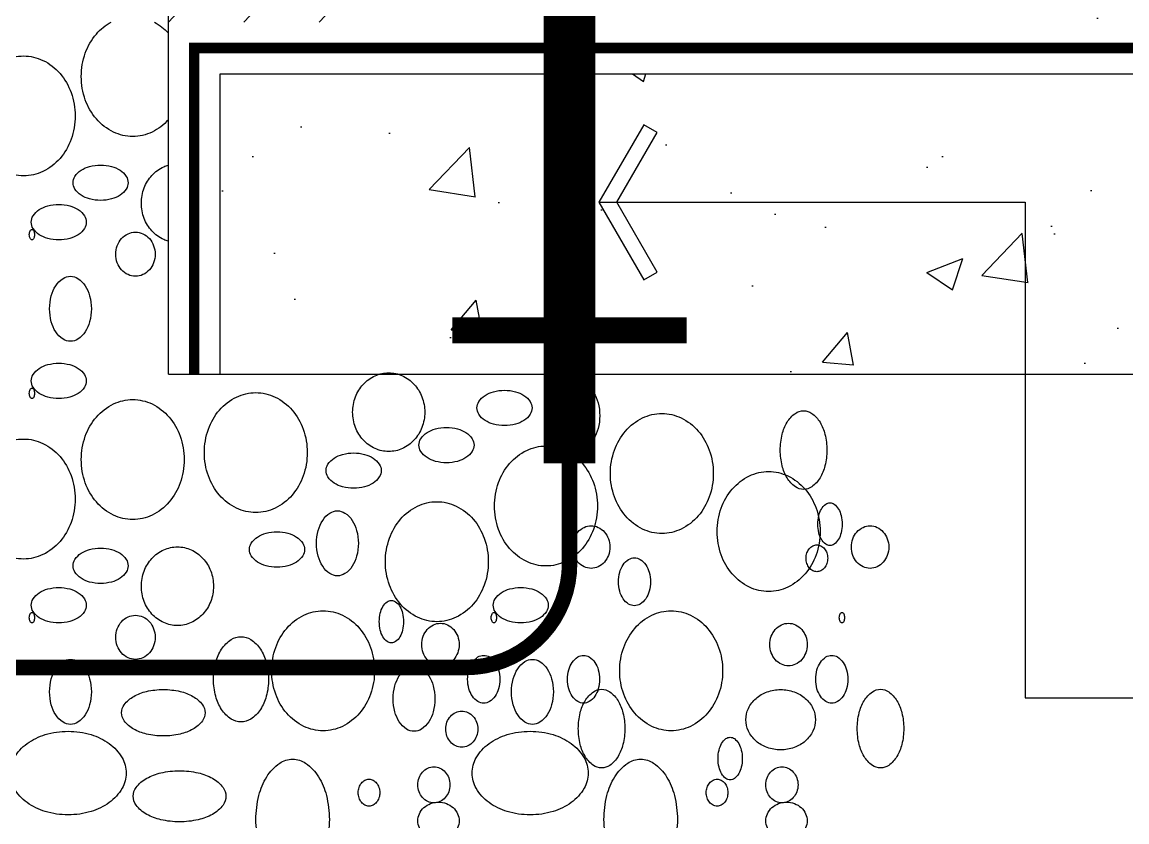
# Model space of a CAD drawing. Header units: millimetres. Extents: x 3355 to 129505, y 4600 to 34300.
# Drawn here: x 116138 to 117175, y 18437 to 19188 of the extents above; entities that cross this region are included whole.
import ezdxf

# ---------------------------------------------------------------- set-up
doc = ezdxf.new("R2010")
doc.units = ezdxf.units.MM
doc.header["$LTSCALE"] = 800
doc.linetypes.add('HD3', pattern=[6.25, 5, -1.25])
doc.layers.add('DIM', color=6, linetype='Continuous')
doc.layers.add('S', color=4, linetype='Continuous')
pattern_1 = [(50, (71066.19, 19999.84), (348.5884, -30.4975), [36.45, -400.95]), (355, (71066.2, 19999.84), (-67.4331, 365.5654), [29.16, -320.76]), (100.4514, (71095.23, 19997.3), (281.1556, 335.0676), [30.9777, -340.755]), (46.1842, (71066.2, 20097.04), (518.679, -80.4422), [54.675, -601.425]), (96.6356, (71109.4, 20090.33), (454.246, 473.4213), [46.4666, -511.1325]), (351.1842, (71066.2, 20097.04), (454.246, 473.4216), [43.74, -481.14]), (21, (71114.79, 20072.74), (290.0968, -195.6728), [36.45, -400.95]), (326, (71114.8, 20072.74), (118.2513, 352.423), [29.16, -320.76]), (71.4514, (71138.96, 20056.43), (408.3482, 156.7498), [30.9777, -340.755]), (37.5, (71066.19, 19999.84), (5.9097, 161.7864), [0, -316.872, 0, -325.62, 0, -321.975]), (7.5, (71066.19, 19999.84), (127.8518, 191.6841), [0, -185.652, 0, -309.582, 0, -122.715]), (327.5, (70957.81, 19999.84), (259.4377, -10.96167), [0, -121.5, 0, -379.08, 0, -503.01]), (317.5, (70909.2, 19999.84), (283.4285, 48.651), [0, -157.95, 0, -251.748, 0, -357.21])]

msp = doc.modelspace()

# ---------------------------------------------------------------- hatches: boundary and pattern name
h = msp.add_hatch()
h.set_pattern_fill('AR-CONC', color=9, scale=48.6, angle=360, style=0)
h.set_pattern_definition(pattern_1)
h.paths.add_polyline_path([(119717.96637, 19674.85638), (118038.04248, 19674.85638), (118038.04248, 19601.71039, -0.4142174725), (117908.44248, 19472.10866), (116858.33774, 19472.10866, -0.3007464665), (116858.33774, 19495.09439), (116797.57412, 19495.09439, 0.4142135623), (116651.77412, 19349.29439), (116651.77412, 19342.04816), (116651.77412, 19187.6756), (119717.96637, 19187.6756)])
h.paths.add_polyline_path([(117989.44184, 19601.70866), (117989.44184, 19674.85638), (116275.2467, 19674.85638), (116275.2467, 19187.6756), (116651.77412, 19187.6756), (116651.77412, 19342.04816), (116651.77412, 19349.29439, -0.4142135623), (116797.57412, 19495.09439), (116858.33774, 19495.09439, -0.2698838379), (116858.33774, 19520.70866), (117908.44184, 19520.70866, 0.4142135624)])
h = msp.add_hatch()
h.set_pattern_fill('AR-CONC', color=9, scale=48.6, angle=360, style=0)
h.set_pattern_definition(pattern_1)
h.paths.add_polyline_path([(119717.96637, 18992.49816), (119632.03992, 19017.81736), (119803.89282, 19069.37323), (119717.96637, 19090.31967), (119717.96637, 19139.0756), (116651.77412, 19139.0756), (116651.77412, 18857.30571), (119717.96637, 18857.30571)])
h.paths.add_polyline_path([(116651.77412, 19139.0756), (116323.8467, 19139.0756), (116323.8467, 18857.30571), (116651.77412, 18857.30571)])

# ---------------------------------------------------------------- linework, layer by layer
at = {"color": 7}
for p, q in [((116275.2467, 18857.30571), (116275.2467, 19674.85638)), ((116323.8467, 19139.0756), (119717.96637, 19139.0756)), ((116323.8467, 18857.30571), (116323.8467, 19139.0756)), ((116275.2467, 18857.30571), (119717.96637, 18857.30571))]:
    msp.add_line(p, q, dxfattribs=at)
at = {"color": 9}
for p, q in [((116275.2467, 19187.6756), (116727.39685, 19668.86372)), ((116345.99196, 19187.6756), (116798.14211, 19668.86372)), ((116416.73723, 19187.6756), (116868.88738, 19668.86372))]:
    msp.add_line(p, q, dxfattribs=at)
at = {"color": 6}
for points, const_width in [([(116651.77412, 18773.73438), (116651.77412, 19342.04816)], 48.6), ([(116761.76338, 18898.32763), (116541.78486, 18898.32763)], 24.3)]:
    msp.add_lwpolyline(points, dxfattribs=dict(at, const_width=const_width))
at = {"color": 9}
for points in [[(116275.2467, 19096.00323, -0.0978015425), (116259.91404, 19084.47298, -0.1129266105), (116241.81235, 19080.33185, -0.1129266105), (116223.71066, 19084.47298, -0.10334543), (116207.66131, 19096.82029, -0.0921674266), (116197.29439, 19114.70761, -0.0855691791), (116193.51549, 19136.62692, -0.0855691791), (116197.29439, 19158.54623, -0.0921674266), (116207.66131, 19176.43355, -0.0910070016), (116221.5575, 19187.6756)], [(116262.0672, 19187.6756, -0.0854758936), (116275.2467, 19177.25061, -0.0854758936)], [(116275.2467, 18982.0381, -0.036874179), (116270.94573, 18983.61145, -0.1014563659), (116259.82123, 18991.66517, -0.0950512847), (116252.52848, 19003.49575, -0.0909700658), (116249.91014, 19017.76786, -0.0909700658), (116252.52848, 19032.03997, -0.0950512847), (116259.82123, 19043.87055, -0.1014563659), (116270.94573, 19051.92427, -0.036874179), (116275.2467, 19053.49762, -0.036874179)]]:
    msp.add_lwpolyline(points, format="xyb", dxfattribs=at)
at = {"color": 9, "linetype": 'HD3', "const_width": 9.72}
msp.add_lwpolyline([(116299.5467, 18857.30571), (116299.5467, 19163.3756), (119717.96637, 19163.3756)], dxfattribs=at)
at = {"color": 9}
for points in [[(116091.11171, 19099.60136, -0.0855691791), (116094.89062, 19121.52067, -0.0921674266), (116105.25754, 19139.40799, -0.10334543), (116121.30689, 19151.7553, -0.1129266105), (116139.40858, 19155.89644, -0.1129266105), (116157.51027, 19151.7553, -0.10334543), (116173.55962, 19139.40799, -0.0921674266), (116183.92653, 19121.52067, -0.0855691791), (116187.70544, 19099.60136, -0.0855691791), (116183.92653, 19077.68205, -0.0921674266), (116173.55962, 19059.79473, -0.10334543), (116157.51027, 19047.44742, -0.1129266105), (116139.40858, 19043.30628, -0.1129266105), (116121.30689, 19047.44742, -0.10334543), (116105.25754, 19059.79473, -0.0921674266), (116094.89062, 19077.68205, -0.0855691791)], [(116185.76723, 19036.95801, -0.1440799469), (116187.51176, 19042.88634, -0.1071771586), (116193.33569, 19048.7042, -0.0779311568), (116201.30029, 19052.22082, -0.065152289), (116211.60755, 19053.56963, -0.065152289), (116221.91481, 19052.22082, -0.0779311568), (116229.87941, 19048.7042, -0.1071771586), (116235.70334, 19042.88634, -0.1440799469), (116237.44787, 19036.95801, -0.1440799469), (116235.70334, 19031.02967, -0.1071771586), (116229.87941, 19025.21182, -0.0779311568), (116221.91481, 19021.69519, -0.065152289), (116211.60755, 19020.34639, -0.065152289), (116201.30029, 19021.69519, -0.0779311568), (116193.33569, 19025.21182, -0.1071771586), (116187.51176, 19031.02967, -0.1440799469)], [(116146.54878, 18999.93252, -0.1440799469), (116148.2933, 19005.86085, -0.1071771586), (116154.11723, 19011.67871, -0.0779311568), (116162.08183, 19015.19533, -0.065152289), (116172.38909, 19016.54414, -0.065152289), (116182.69636, 19015.19533, -0.0779311568), (116190.66096, 19011.67871, -0.1071771586), (116196.48489, 19005.86085, -0.1440799469), (116198.22941, 18999.93252, -0.1440799469), (116196.48489, 18994.00418, -0.1071771586), (116190.66096, 18988.18633, -0.0779311568), (116182.69636, 18984.6697, -0.065152289), (116172.38909, 18983.32089, -0.065152289), (116162.08183, 18984.6697, -0.0779311568), (116154.11723, 18988.18633, -0.1071771586), (116148.2933, 18994.00418, -0.1440799469)], [(116144.70296, 18988.2473, -0.0510997801), (116144.90693, 18990.2379, -0.0649485904), (116145.42377, 18991.72766, -0.1042031647), (116146.33028, 18992.86881, -0.1747032978), (116147.16397, 18993.16927, -0.1747032978), (116147.99765, 18992.86881, -0.1042031647), (116148.90416, 18991.72766, -0.0649485904), (116149.42101, 18990.2379, -0.0510997801), (116149.62498, 18988.2473, -0.0510997801), (116149.42101, 18986.25671, -0.0649485904), (116148.90416, 18984.76695, -0.1042031647), (116147.99765, 18983.6258, -0.1747032978), (116147.16397, 18983.32534, -0.1747032978), (116146.33028, 18983.6258, -0.1042031647), (116145.42377, 18984.76695, -0.0649485904), (116144.90693, 18986.25671, -0.0510997801)], [(116244.36137, 18949.12936, -0.1088179808), (116237.38055, 18950.66685, -0.1021860171), (116231.27086, 18955.18954, -0.0940209846), (116227.28709, 18961.79931, -0.0889632304), (116225.84859, 18969.8201, -0.0889632304), (116227.28709, 18977.84088, -0.0940209846), (116231.27086, 18984.45066, -0.1021860171), (116237.38055, 18988.97335, -0.1088179808), (116244.36137, 18990.51083, -0.1088179808), (116251.34219, 18988.97335, -0.1021860171), (116257.45189, 18984.45066, -0.0940209846), (116261.43566, 18977.84088, -0.0889632304), (116262.87415, 18969.8201, -0.0889632304), (116261.43566, 18961.79931, -0.0940209846), (116257.45189, 18955.18954, -0.1021860171), (116251.34219, 18950.66685, -0.1088179808)], [(116163.74562, 18918.63773, -0.0651523382), (116165.33782, 18930.80495, -0.0779311976), (116169.48903, 18940.20678, -0.1071771586), (116176.35673, 18947.08165, -0.1440798555), (116183.35485, 18949.14097, -0.1440798555), (116190.35296, 18947.08165, -0.1071771586), (116197.22067, 18940.20678, -0.0779311976), (116201.37187, 18930.80495, -0.0651523382), (116202.96408, 18918.63773, -0.0651523382), (116201.37187, 18906.47051, -0.0779311976), (116197.22067, 18897.06869, -0.1071771586), (116190.35296, 18890.19382, -0.1440798555), (116183.35485, 18888.13449, -0.1440798555), (116176.35673, 18890.19382, -0.1071771586), (116169.48903, 18897.06869, -0.0779311976), (116165.33782, 18906.47051, -0.0651523382)], [(116146.54878, 18850.95737, -0.1440799469), (116148.2933, 18856.88571, -0.1071771586), (116154.11723, 18862.70356, -0.0779311568), (116162.08183, 18866.22018, -0.065152289), (116172.38909, 18867.56899, -0.065152289), (116182.69636, 18866.22018, -0.0779311568), (116190.66096, 18862.70356, -0.1071771586), (116196.48489, 18856.88571, -0.1440799469), (116198.22941, 18850.95737, -0.1440799469), (116196.48489, 18845.02904, -0.1071771586), (116190.66096, 18839.21118, -0.0779311568), (116182.69636, 18835.69456, -0.065152289), (116172.38909, 18834.34575, -0.065152289), (116162.08183, 18835.69456, -0.0779311568), (116154.11723, 18839.21118, -0.1071771586), (116148.2933, 18845.02904, -0.1440799469)], [(116448.18136, 18821.63255, -0.0909700658), (116450.7997, 18835.90466, -0.0950512847), (116458.09245, 18847.73524, -0.1014563659), (116469.21695, 18855.78896, -0.1065017088), (116482.01994, 18858.54733, -0.1065017088), (116494.82293, 18855.78896, -0.1014563659), (116505.94743, 18847.73524, -0.0950512847), (116513.24018, 18835.90466, -0.0909700658), (116515.85852, 18821.63255, -0.0909700658), (116513.24018, 18807.36043, -0.0950512847), (116505.94743, 18795.52985, -0.1014563659), (116494.82293, 18787.47613, -0.1065017088), (116482.01994, 18784.71777, -0.1065017088), (116469.21695, 18787.47613, -0.1014563659), (116458.09245, 18795.52985, -0.0950512847), (116450.7997, 18807.36043, -0.0909700658)], [(116144.70296, 18839.27216, -0.0510997801), (116144.90693, 18841.26275, -0.0649485904), (116145.42377, 18842.75252, -0.1042031647), (116146.33028, 18843.89366, -0.1747032978), (116147.16397, 18844.19413, -0.1747032978), (116147.99765, 18843.89366, -0.1042031647), (116148.90416, 18842.75252, -0.0649485904), (116149.42101, 18841.26275, -0.0510997801), (116149.62498, 18839.27216, -0.0510997801), (116149.42101, 18837.28156, -0.0649485904), (116148.90416, 18835.7918, -0.1042031647), (116147.99765, 18834.65066, -0.1747032978), (116147.16397, 18834.35019, -0.1747032978), (116146.33028, 18834.65066, -0.1042031647), (116145.42377, 18835.7918, -0.0649485904), (116144.90693, 18837.28156, -0.0510997801)], [(116564.87933, 18825.57695, -0.1440799469), (116566.62385, 18831.50528, -0.1071771586), (116572.44778, 18837.32314, -0.0779311568), (116580.41239, 18840.83976, -0.065152289), (116590.71965, 18842.18857, -0.065152289), (116601.02691, 18840.83976, -0.0779311568), (116608.99151, 18837.32314, -0.1071771586), (116614.81544, 18831.50528, -0.1440799469), (116616.55996, 18825.57695, -0.1440799469), (116614.81544, 18819.64861, -0.1071771586), (116608.99151, 18813.83076, -0.0779311568), (116601.02691, 18810.31413, -0.065152289), (116590.71965, 18808.96532, -0.065152289), (116580.41239, 18810.31413, -0.0779311568), (116572.44778, 18813.83076, -0.1071771586), (116566.62385, 18819.64861, -0.1440799469)], [(116640.904, 18818.33315, -0.0651523382), (116642.49621, 18830.50037, -0.0779311976), (116646.64741, 18839.9022, -0.1071771586), (116653.51511, 18846.77706, -0.1440798555), (116660.51323, 18848.83639, -0.1440798555), (116667.51135, 18846.77706, -0.1071771586), (116674.37905, 18839.9022, -0.0779311976), (116678.53025, 18830.50037, -0.0651523382), (116680.12246, 18818.33315, -0.0651523382), (116678.53025, 18806.16593, -0.0779311976), (116674.37905, 18796.7641, -0.1071771586), (116667.51135, 18789.88923, -0.1440798555), (116660.51323, 18787.82991, -0.1440798555), (116653.51511, 18789.88923, -0.1071771586), (116646.64741, 18796.7641, -0.0779311976), (116642.49621, 18806.16593, -0.0651523382)], [(116193.51549, 18777.14361, -0.0855691791), (116197.29439, 18799.06292, -0.0921674266), (116207.66131, 18816.95024, -0.10334543), (116223.71066, 18829.29755, -0.1129266105), (116241.81235, 18833.43869, -0.1129266105), (116259.91404, 18829.29755, -0.10334543), (116275.96339, 18816.95024, -0.0921674266), (116286.33031, 18799.06292, -0.0855691791), (116290.10921, 18777.14361, -0.0855691791), (116286.33031, 18755.2243, -0.0921674266), (116275.96339, 18737.33698, -0.10334543), (116259.91404, 18724.98967, -0.1129266105), (116241.81235, 18720.84854, -0.1129266105), (116223.71066, 18724.98967, -0.10334543), (116207.66131, 18737.33698, -0.0921674266), (116197.29439, 18755.2243, -0.0855691791)], [(116308.99211, 18783.67754, -0.0855691791), (116312.77102, 18805.59685, -0.0921674266), (116323.13794, 18823.48417, -0.10334543), (116339.18729, 18835.83149, -0.1129266105), (116357.28898, 18839.97262, -0.1129266105), (116375.39067, 18835.83149, -0.10334543), (116391.44002, 18823.48417, -0.0921674266), (116401.80693, 18805.59685, -0.0855691791), (116405.58584, 18783.67754, -0.0855691791), (116401.80693, 18761.75823, -0.0921674266), (116391.44002, 18743.87091, -0.10334543), (116375.39067, 18731.5236, -0.1129266105), (116357.28898, 18727.38247, -0.1129266105), (116339.18729, 18731.5236, -0.10334543), (116323.13794, 18743.87091, -0.0921674266), (116312.77102, 18761.75823, -0.0855691791)], [(116690.10698, 18764.07575, -0.0855691791), (116693.88588, 18785.99506, -0.0921674266), (116704.2528, 18803.88238, -0.10334543), (116720.30215, 18816.22969, -0.1129266105), (116738.40384, 18820.37083, -0.1129266105), (116756.50553, 18816.22969, -0.10334543), (116772.55488, 18803.88238, -0.0921674266), (116782.9218, 18785.99506, -0.0855691791), (116786.7007, 18764.07575, -0.0855691791), (116782.9218, 18742.15644, -0.0921674266), (116772.55488, 18724.26912, -0.10334543), (116756.50553, 18711.92181, -0.1129266105), (116738.40384, 18707.78067, -0.1129266105), (116720.30215, 18711.92181, -0.10334543), (116704.2528, 18724.26912, -0.0921674266), (116693.88588, 18742.15644, -0.0855691791)], [(116849.55299, 18786.04043, -0.0601793527), (116851.34023, 18800.83593, -0.0736349397), (116855.95015, 18812.13319, -0.1068437138), (116863.72529, 18820.52427, -0.1538468604), (116871.39425, 18822.94117, -0.1538468604), (116879.06321, 18820.52427, -0.1068437138), (116886.83835, 18812.13319, -0.0736349397), (116891.44827, 18800.83593, -0.0601793527), (116893.23551, 18786.04043, -0.0601793527), (116891.44827, 18771.24493, -0.0736349397), (116886.83835, 18759.94768, -0.1068437138), (116879.06321, 18751.5566, -0.1538468604), (116871.39425, 18749.1397, -0.1538468604), (116863.72529, 18751.5566, -0.1068437138), (116855.95015, 18759.94768, -0.0736349397), (116851.34023, 18771.24493, -0.0601793527)], [(116510.40918, 18790.72934, -0.1440799469), (116512.15371, 18796.65767, -0.1071771586), (116517.97764, 18802.47553, -0.0779311568), (116525.94224, 18805.99215, -0.065152289), (116536.2495, 18807.34096, -0.065152289), (116546.55676, 18805.99215, -0.0779311568), (116554.52136, 18802.47553, -0.1071771586), (116560.34529, 18796.65767, -0.1440799469), (116562.08982, 18790.72934, -0.1440799469), (116560.34529, 18784.801, -0.1071771586), (116554.52136, 18778.98315, -0.0779311568), (116546.55676, 18775.46652, -0.065152289), (116536.2495, 18774.11772, -0.065152289), (116525.94224, 18775.46652, -0.0779311568), (116517.97764, 18778.98315, -0.1071771586), (116512.15371, 18784.801, -0.1440799469)], [(116091.11171, 18740.11805, -0.0855691791), (116094.89062, 18762.03736, -0.0921674266), (116105.25754, 18779.92468, -0.10334543), (116121.30689, 18792.27199, -0.1129266105), (116139.40858, 18796.41313, -0.1129266105), (116157.51027, 18792.27199, -0.10334543), (116173.55962, 18779.92468, -0.0921674266), (116183.92653, 18762.03736, -0.0855691791), (116187.70544, 18740.11805, -0.0855691791), (116183.92653, 18718.19874, -0.0921674266), (116173.55962, 18700.31142, -0.10334543), (116157.51027, 18687.96411, -0.1129266105), (116139.40858, 18683.82297, -0.1129266105), (116121.30689, 18687.96411, -0.10334543), (116105.25754, 18700.31142, -0.0921674266), (116094.89062, 18718.19874, -0.0855691791)], [(116581.34276, 18733.58412, -0.0855691791), (116585.12166, 18755.50343, -0.0921674266), (116595.48858, 18773.39075, -0.10334543), (116611.53793, 18785.73806, -0.1129266105), (116629.63962, 18789.8792, -0.1129266105), (116647.74131, 18785.73806, -0.10334543), (116663.79066, 18773.39075, -0.0921674266), (116674.15758, 18755.50343, -0.0855691791), (116677.93648, 18733.58412, -0.0855691791), (116674.15758, 18711.66481, -0.0921674266), (116663.79066, 18693.77749, -0.10334543), (116647.74131, 18681.43018, -0.1129266105), (116629.63962, 18677.28904, -0.1129266105), (116611.53793, 18681.43018, -0.10334543), (116595.48858, 18693.77749, -0.0921674266), (116585.12166, 18711.66481, -0.0855691791)], [(116423.257, 18766.77164, -0.1440799469), (116425.00153, 18772.69997, -0.1071771586), (116430.82546, 18778.51783, -0.0779311568), (116438.79006, 18782.03445, -0.065152289), (116449.09732, 18783.38326, -0.065152289), (116459.40458, 18782.03445, -0.0779311568), (116467.36918, 18778.51783, -0.1071771586), (116473.19312, 18772.69997, -0.1440799469), (116474.93764, 18766.77164, -0.1440799469), (116473.19312, 18760.8433, -0.1071771586), (116467.36918, 18755.02545, -0.0779311568), (116459.40458, 18751.50882, -0.065152289), (116449.09732, 18750.16002, -0.065152289), (116438.79006, 18751.50882, -0.0779311568), (116430.82546, 18755.02545, -0.1071771586), (116425.00153, 18760.8433, -0.1440799469)], [(116790.33201, 18709.62642, -0.0855691791), (116794.11091, 18731.54573, -0.0921674266), (116804.47783, 18749.43305, -0.10334543), (116820.52718, 18761.78036, -0.1129266105), (116838.62887, 18765.9215, -0.1129266105), (116856.73056, 18761.78036, -0.10334543), (116872.77991, 18749.43305, -0.0921674266), (116883.14683, 18731.54573, -0.0855691791), (116886.92573, 18709.62642, -0.0855691791), (116883.14683, 18687.70711, -0.0921674266), (116872.77991, 18669.81979, -0.10334543), (116856.73056, 18657.47248, -0.1129266105), (116838.62887, 18653.33134, -0.1129266105), (116820.52718, 18657.47248, -0.10334543), (116804.47783, 18669.81979, -0.0921674266), (116794.11091, 18687.70711, -0.0855691791)], [(116478.93898, 18681.31281, -0.0855691791), (116482.71789, 18703.23212, -0.0921674266), (116493.08481, 18721.11944, -0.10334543), (116509.13415, 18733.46675, -0.1129266105), (116527.23584, 18737.60789, -0.1129266105), (116545.33754, 18733.46675, -0.10334543), (116561.38688, 18721.11944, -0.0921674266), (116571.7538, 18703.23212, -0.0855691791), (116575.53271, 18681.31281, -0.0855691791), (116571.7538, 18659.3935, -0.0921674266), (116561.38688, 18641.50618, -0.10334543), (116545.33754, 18629.15887, -0.1129266105), (116527.23584, 18625.01773, -0.1129266105), (116509.13415, 18629.15887, -0.10334543), (116493.08481, 18641.50618, -0.0921674266), (116482.71789, 18659.3935, -0.0855691791)], [(116414.30824, 18698.54465, -0.0651523382), (116415.90044, 18710.71187, -0.0779311976), (116420.05165, 18720.11369, -0.1071771586), (116426.91935, 18726.98856, -0.1440798555), (116433.91747, 18729.04789, -0.1440798555), (116440.91559, 18726.98856, -0.1071771586), (116447.78329, 18720.11369, -0.0779311976), (116451.93449, 18710.71187, -0.0651523382), (116453.5267, 18698.54465, -0.0651523382), (116451.93449, 18686.37742, -0.0779311976), (116447.78329, 18676.9756, -0.1071771586), (116440.91559, 18670.10073, -0.1440798555), (116433.91747, 18668.04141, -0.1440798555), (116426.91935, 18670.10073, -0.1071771586), (116420.05165, 18676.9756, -0.0779311976), (116415.90044, 18686.37742, -0.0651523382)], [(116884.79789, 18716.51175, -0.0579531729), (116885.73235, 18724.54682, -0.0716053939), (116888.13161, 18730.6507, -0.1064622181), (116892.21527, 18735.21742, -0.1585740132), (116896.17993, 18736.50724, -0.1585740132), (116900.14458, 18735.21742, -0.1064622181), (116904.22824, 18730.6507, -0.0716053939), (116906.62751, 18724.54682, -0.0579531729), (116907.56196, 18716.51175, -0.0579531729), (116906.62751, 18708.47668, -0.0716053939), (116904.22824, 18702.3728, -0.1064622181), (116900.14458, 18697.80608, -0.1585740132), (116896.17993, 18696.51626, -0.1585740132), (116892.21527, 18697.80608, -0.1064622181), (116888.13161, 18702.3728, -0.0716053939), (116885.73235, 18708.47668, -0.0579531729)], [(116351.35642, 18692.72051, -0.1440799469), (116353.10094, 18698.64885, -0.1071771586), (116358.92487, 18704.4667, -0.0779311568), (116366.88948, 18707.98333, -0.065152289), (116377.19674, 18709.33214, -0.065152289), (116387.504, 18707.98333, -0.0779311568), (116395.4686, 18704.4667, -0.1071771586), (116401.29253, 18698.64885, -0.1440799469), (116403.03706, 18692.72051, -0.1440799469), (116401.29253, 18686.79218, -0.1071771586), (116395.4686, 18680.97432, -0.0779311568), (116387.504, 18677.4577, -0.065152289), (116377.19674, 18676.10889, -0.065152289), (116366.88948, 18677.4577, -0.0779311568), (116358.92487, 18680.97432, -0.1071771586), (116353.10094, 18686.79218, -0.1440799469)], [(116654.51526, 18695.02344, -0.0873248368), (116655.88234, 18702.79133, -0.0931437932), (116659.651, 18709.16238, -0.1027581758), (116665.45679, 18713.54017, -0.1107703613), (116672.04979, 18715.01893, -0.1107703613), (116678.64278, 18713.54017, -0.1027581758), (116684.44857, 18709.16238, -0.0931437932), (116688.21723, 18702.79133, -0.0873248368), (116689.58432, 18695.02344, -0.0873248368), (116688.21723, 18687.25555, -0.0931437932), (116684.44857, 18680.88449, -0.1027581758), (116678.64278, 18676.50671, -0.1107703613), (116672.04979, 18675.02795, -0.1107703613), (116665.45679, 18676.50671, -0.1027581758), (116659.651, 18680.88449, -0.0931437932), (116655.88234, 18687.25555, -0.0873248368)], [(116916.28229, 18695.02344, -0.0873248368), (116917.64938, 18702.79133, -0.0931437932), (116921.41804, 18709.16238, -0.1027581758), (116927.22383, 18713.54017, -0.1107703613), (116933.81682, 18715.01893, -0.1107703613), (116940.40982, 18713.54017, -0.1027581758), (116946.21561, 18709.16238, -0.0931437932), (116949.98427, 18702.79133, -0.0873248368), (116951.35135, 18695.02344, -0.0873248368), (116949.98427, 18687.25555, -0.0931437932), (116946.21561, 18680.88449, -0.1027581758), (116940.40982, 18676.50671, -0.1107703613), (116933.81682, 18675.02795, -0.1107703613), (116927.22383, 18676.50671, -0.1027581758), (116921.41804, 18680.88449, -0.0931437932), (116917.64938, 18687.25555, -0.0873248368)], [(116873.72338, 18684.53118, -0.0806249293), (116874.52543, 18689.47279, -0.0892120476), (116876.69672, 18693.44961, -0.1048329317), (116880.10703, 18696.23108, -0.1193826196), (116883.87498, 18697.14374, -0.1193826196), (116887.64293, 18696.23108, -0.1048329317), (116891.05325, 18693.44961, -0.0892120476), (116893.22454, 18689.47279, -0.0806249293), (116894.02659, 18684.53118, -0.0806249293), (116893.22454, 18679.58957, -0.0892120476), (116891.05325, 18675.61275, -0.1048329317), (116887.64293, 18672.83128, -0.1193826196), (116883.87498, 18671.91862, -0.1193826196), (116880.10703, 18672.83128, -0.1048329317), (116876.69672, 18675.61275, -0.0892120476), (116874.52543, 18679.58957, -0.0806249293)], [(116185.76723, 18677.4747, -0.1440799469), (116187.51176, 18683.40303, -0.1071771586), (116193.33569, 18689.22089, -0.0779311568), (116201.30029, 18692.73751, -0.065152289), (116211.60755, 18694.08632, -0.065152289), (116221.91481, 18692.73751, -0.0779311568), (116229.87941, 18689.22089, -0.1071771586), (116235.70334, 18683.40303, -0.1440799469), (116237.44787, 18677.4747, -0.1440799469), (116235.70334, 18671.54636, -0.1071771586), (116229.87941, 18665.72851, -0.0779311568), (116221.91481, 18662.21188, -0.065152289), (116211.60755, 18660.86308, -0.065152289), (116201.30029, 18662.21188, -0.0779311568), (116193.33569, 18665.72851, -0.1071771586), (116187.51176, 18671.54636, -0.1440799469)], [(116249.91014, 18658.28455, -0.0909700658), (116252.52848, 18672.55666, -0.0950512847), (116259.82123, 18684.38724, -0.1014563659), (116270.94573, 18692.44096, -0.1065017088), (116283.74872, 18695.19933, -0.1065017088), (116296.55171, 18692.44096, -0.1014563659), (116307.67621, 18684.38724, -0.0950512847), (116314.96896, 18672.55666, -0.0909700658), (116317.5873, 18658.28455, -0.0909700658), (116314.96896, 18644.01244, -0.0950512847), (116307.67621, 18632.18186, -0.1014563659), (116296.55171, 18624.12814, -0.1065017088), (116283.74872, 18621.36977, -0.1065017088), (116270.94573, 18624.12814, -0.1014563659), (116259.82123, 18632.18186, -0.0950512847), (116252.52848, 18644.01244, -0.0909700658)], [(116697.58253, 18662.42781, -0.0679001095), (116698.80095, 18671.35859, -0.0801641745), (116701.99747, 18678.30695, -0.1070929995), (116707.23274, 18683.34565, -0.1391106072), (116712.65606, 18684.88431, -0.1391106072), (116718.07937, 18683.34565, -0.1070929995), (116723.31465, 18678.30695, -0.0801641745), (116726.51116, 18671.35859, -0.0679001095), (116727.72958, 18662.42781, -0.0679001095), (116726.51116, 18653.49703, -0.0801641745), (116723.31465, 18646.54867, -0.1070929995), (116718.07937, 18641.50997, -0.1391106072), (116712.65606, 18639.97132, -0.1391106072), (116707.23274, 18641.50997, -0.1070929995), (116701.99747, 18646.54867, -0.0801641745), (116698.80095, 18653.49703, -0.0679001095)], [(116146.54878, 18640.44921, -0.1440799469), (116148.2933, 18646.37754, -0.1071771586), (116154.11723, 18652.1954, -0.0779311568), (116162.08183, 18655.71202, -0.065152289), (116172.38909, 18657.06083, -0.065152289), (116182.69636, 18655.71202, -0.0779311568), (116190.66096, 18652.1954, -0.1071771586), (116196.48489, 18646.37754, -0.1440799469), (116198.22941, 18640.44921, -0.1440799469), (116196.48489, 18634.52087, -0.1071771586), (116190.66096, 18628.70301, -0.0779311568), (116182.69636, 18625.18639, -0.065152289), (116172.38909, 18623.83758, -0.065152289), (116162.08183, 18625.18639, -0.0779311568), (116154.11723, 18628.70301, -0.1071771586), (116148.2933, 18634.52087, -0.1440799469)], [(116580.13093, 18640.44921, -0.1440799469), (116581.87545, 18646.37754, -0.1071771586), (116587.69938, 18652.1954, -0.0779311568), (116595.66398, 18655.71202, -0.065152289), (116605.97124, 18657.06083, -0.065152289), (116616.27851, 18655.71202, -0.0779311568), (116624.24311, 18652.1954, -0.1071771586), (116630.06704, 18646.37754, -0.1440799469), (116631.81156, 18640.44921, -0.1440799469), (116630.06704, 18634.52087, -0.1071771586), (116624.24311, 18628.70301, -0.0779311568), (116616.27851, 18625.18639, -0.065152289), (116605.97124, 18623.83758, -0.065152289), (116595.66398, 18625.18639, -0.0779311568), (116587.69938, 18628.70301, -0.1071771586), (116581.87545, 18634.52087, -0.1440799469)], [(116473.17984, 18625.03686, -0.0579531729), (116474.11429, 18633.07193, -0.0716053939), (116476.51356, 18639.1758, -0.1064622181), (116480.59722, 18643.74253, -0.1585740132), (116484.56187, 18645.03235, -0.1585740132), (116488.52653, 18643.74253, -0.1064622181), (116492.61019, 18639.1758, -0.0716053939), (116495.00945, 18633.07193, -0.0579531729), (116495.94391, 18625.03686, -0.0579531729), (116495.00945, 18617.00178, -0.0716053939), (116492.61019, 18610.89791, -0.1064622181), (116488.52653, 18606.33118, -0.1585740132), (116484.56187, 18605.04137, -0.1585740132), (116480.59722, 18606.33118, -0.1064622181), (116476.51356, 18610.89791, -0.0716053939), (116474.11429, 18617.00178, -0.0579531729)], [(116144.70296, 18628.76399, -0.0510997801), (116144.90693, 18630.75459, -0.0649485904), (116145.42377, 18632.24435, -0.1042031647), (116146.33028, 18633.3855, -0.1747032978), (116147.16397, 18633.68596, -0.1747032978), (116147.99765, 18633.3855, -0.1042031647), (116148.90416, 18632.24435, -0.0649485904), (116149.42101, 18630.75459, -0.0510997801), (116149.62498, 18628.76399, -0.0510997801), (116149.42101, 18626.7734, -0.0649485904), (116148.90416, 18625.28364, -0.1042031647), (116147.99765, 18624.14249, -0.1747032978), (116147.16397, 18623.84203, -0.1747032978), (116146.33028, 18624.14249, -0.1042031647), (116145.42377, 18625.28364, -0.0649485904), (116144.90693, 18626.7734, -0.0510997801)], [(116372.17753, 18578.94808, -0.0855691791), (116375.95643, 18600.86739, -0.0921674266), (116386.32335, 18618.75471, -0.10334543), (116402.3727, 18631.10202, -0.1129266105), (116420.47439, 18635.24316, -0.1129266105), (116438.57608, 18631.10202, -0.10334543), (116454.62543, 18618.75471, -0.0921674266), (116464.99235, 18600.86739, -0.0855691791), (116468.77125, 18578.94808, -0.0855691791), (116464.99235, 18557.02877, -0.0921674266), (116454.62543, 18539.14145, -0.10334543), (116438.57608, 18526.79414, -0.1129266105), (116420.47439, 18522.653, -0.1129266105), (116402.3727, 18526.79414, -0.10334543), (116386.32335, 18539.14145, -0.0921674266), (116375.95643, 18557.02877, -0.0855691791)], [(116578.28511, 18628.76399, -0.0510997801), (116578.48908, 18630.75459, -0.0649485904), (116579.00592, 18632.24435, -0.1042031647), (116579.91243, 18633.3855, -0.1747032978), (116580.74612, 18633.68596, -0.1747032978), (116581.5798, 18633.3855, -0.1042031647), (116582.48631, 18632.24435, -0.0649485904), (116583.00316, 18630.75459, -0.0510997801), (116583.20713, 18628.76399, -0.0510997801), (116583.00316, 18626.7734, -0.0649485904), (116582.48631, 18625.28364, -0.1042031647), (116581.5798, 18624.14249, -0.1747032978), (116580.74612, 18623.84203, -0.1747032978), (116579.91243, 18624.14249, -0.1042031647), (116579.00592, 18625.28364, -0.0649485904), (116578.48908, 18626.7734, -0.0510997801)], [(116698.82224, 18578.94808, -0.0855691791), (116702.60115, 18600.86739, -0.0921674266), (116712.96807, 18618.75471, -0.10334543), (116729.01741, 18631.10202, -0.1129266105), (116747.1191, 18635.24316, -0.1129266105), (116765.2208, 18631.10202, -0.10334543), (116781.27014, 18618.75471, -0.0921674266), (116791.63706, 18600.86739, -0.0855691791), (116795.41597, 18578.94808, -0.0855691791), (116791.63706, 18557.02877, -0.0921674266), (116781.27014, 18539.14145, -0.10334543), (116765.2208, 18526.79414, -0.1129266105), (116747.1191, 18522.653, -0.1129266105), (116729.01741, 18526.79414, -0.10334543), (116712.96807, 18539.14145, -0.0921674266), (116702.60115, 18557.02877, -0.0855691791)], [(116904.92983, 18628.76399, -0.0510997801), (116905.1338, 18630.75459, -0.0649485904), (116905.65064, 18632.24435, -0.1042031647), (116906.55715, 18633.3855, -0.1747032978), (116907.39083, 18633.68596, -0.1747032978), (116908.22452, 18633.3855, -0.1042031647), (116909.13103, 18632.24435, -0.0649485904), (116909.64787, 18630.75459, -0.0510997801), (116909.85184, 18628.76399, -0.0510997801), (116909.64787, 18626.7734, -0.0649485904), (116909.13103, 18625.28364, -0.1042031647), (116908.22452, 18624.14249, -0.1747032978), (116907.39083, 18623.84203, -0.1747032978), (116906.55715, 18624.14249, -0.1042031647), (116905.65064, 18625.28364, -0.0649485904), (116905.1338, 18626.7734, -0.0510997801)], [(116244.36137, 18589.64605, -0.1088179808), (116237.38055, 18591.18354, -0.1021860171), (116231.27086, 18595.70623, -0.0940209846), (116227.28709, 18602.316, -0.0889632304), (116225.84859, 18610.33679, -0.0889632304), (116227.28709, 18618.35757, -0.0940209846), (116231.27086, 18624.96735, -0.1021860171), (116237.38055, 18629.49004, -0.1088179808), (116244.36137, 18631.02752, -0.1088179808), (116251.34219, 18629.49004, -0.1021860171), (116257.45189, 18624.96735, -0.0940209846), (116261.43566, 18618.35757, -0.0889632304), (116262.87415, 18610.33679, -0.0889632304), (116261.43566, 18602.316, -0.0940209846), (116257.45189, 18595.70623, -0.1021860171), (116251.34219, 18591.18354, -0.1088179808)], [(116513.06901, 18603.54854, -0.0873248368), (116514.43609, 18611.31644, -0.0931437932), (116518.20475, 18617.68749, -0.1027581758), (116524.01054, 18622.06527, -0.1107703613), (116530.60354, 18623.54403, -0.1107703613), (116537.19653, 18622.06527, -0.1027581758), (116543.00232, 18617.68749, -0.0931437932), (116546.77098, 18611.31644, -0.0873248368), (116548.13807, 18603.54854, -0.0873248368), (116546.77098, 18595.78065, -0.0931437932), (116543.00232, 18589.4096, -0.1027581758), (116537.19653, 18585.03182, -0.1107703613), (116530.60354, 18583.55305, -0.1107703613), (116524.01054, 18585.03182, -0.1027581758), (116518.20475, 18589.4096, -0.0931437932), (116514.43609, 18595.78065, -0.0873248368)], [(116839.71372, 18603.54854, -0.0873248368), (116841.08081, 18611.31644, -0.0931437932), (116844.84947, 18617.68749, -0.1027581758), (116850.65526, 18622.06527, -0.1107703613), (116857.24825, 18623.54403, -0.1107703613), (116863.84125, 18622.06527, -0.1027581758), (116869.64704, 18617.68749, -0.0931437932), (116873.4157, 18611.31644, -0.0873248368), (116874.78278, 18603.54854, -0.0873248368), (116873.4157, 18595.78065, -0.0931437932), (116869.64704, 18589.4096, -0.1027581758), (116863.84125, 18585.03182, -0.1107703613), (116857.24825, 18583.55305, -0.1107703613), (116850.65526, 18585.03182, -0.1027581758), (116844.84947, 18589.4096, -0.0931437932), (116841.08081, 18595.78065, -0.0873248368)], [(116317.5873, 18570.95292, -0.065496378), (116319.68429, 18586.89267, -0.0782162694), (116325.15577, 18599.22003, -0.1071763184), (116334.19611, 18608.22463, -0.1434418447), (116343.42766, 18610.92865, -0.1434418447), (116352.65922, 18608.22463, -0.1071763184), (116361.69956, 18599.22003, -0.0782162694), (116367.17104, 18586.89267, -0.065496378), (116369.26803, 18570.95292, -0.065496378), (116367.17104, 18555.01317, -0.0782162694), (116361.69956, 18542.68581, -0.1071763184), (116352.65922, 18533.68121, -0.1434418447), (116343.42766, 18530.97719, -0.1434418447), (116334.19611, 18533.68121, -0.1071763184), (116325.15577, 18542.68581, -0.0782162694), (116319.68429, 18555.01317, -0.065496378)], [(116556.13628, 18570.95292, -0.0679001095), (116557.3547, 18579.8837, -0.0801641745), (116560.55121, 18586.83206, -0.1070929995), (116565.78649, 18591.87076, -0.1391106072), (116571.2098, 18593.40942, -0.1391106072), (116576.63312, 18591.87076, -0.1070929995), (116581.86839, 18586.83206, -0.0801641745), (116585.06491, 18579.8837, -0.0679001095), (116586.28333, 18570.95292, -0.0679001095), (116585.06491, 18562.02214, -0.0801641745), (116581.86839, 18555.07378, -0.1070929995), (116576.63312, 18550.03508, -0.1391106072), (116571.2098, 18548.49642, -0.1391106072), (116565.78649, 18550.03508, -0.1070929995), (116560.55121, 18555.07378, -0.0801641745), (116557.3547, 18562.02214, -0.0679001095)], [(116649.82489, 18570.95292, -0.0679001095), (116651.0433, 18579.8837, -0.0801641745), (116654.23982, 18586.83206, -0.1070929995), (116659.4751, 18591.87076, -0.1391106072), (116664.89841, 18593.40942, -0.1391106072), (116670.32172, 18591.87076, -0.1070929995), (116675.557, 18586.83206, -0.0801641745), (116678.75351, 18579.8837, -0.0679001095), (116679.97193, 18570.95292, -0.0679001095), (116678.75351, 18562.02214, -0.0801641745), (116675.557, 18555.07378, -0.1070929995), (116670.32172, 18550.03508, -0.1391106072), (116664.89841, 18548.49642, -0.1391106072), (116659.4751, 18550.03508, -0.1070929995), (116654.23982, 18555.07378, -0.0801641745), (116651.0433, 18562.02214, -0.0679001095)], [(116882.781, 18570.95292, -0.0679001095), (116883.99942, 18579.8837, -0.0801641745), (116887.19593, 18586.83206, -0.1070929995), (116892.43121, 18591.87076, -0.1391106072), (116897.85452, 18593.40942, -0.1391106072), (116903.27783, 18591.87076, -0.1070929995), (116908.51311, 18586.83206, -0.0801641745), (116911.70962, 18579.8837, -0.0679001095), (116912.92804, 18570.95292, -0.0679001095), (116911.70962, 18562.02214, -0.0801641745), (116908.51311, 18555.07378, -0.1070929995), (116903.27783, 18550.03508, -0.1391106072), (116897.85452, 18548.49642, -0.1391106072), (116892.43121, 18550.03508, -0.1070929995), (116887.19593, 18555.07378, -0.0801641745), (116883.99942, 18562.02214, -0.0679001095)], [(116163.74562, 18559.15442, -0.0651523382), (116165.33782, 18571.32164, -0.0779311976), (116169.48903, 18580.72347, -0.1071771586), (116176.35673, 18587.59834, -0.1440798555), (116183.35485, 18589.65766, -0.1440798555), (116190.35296, 18587.59834, -0.1071771586), (116197.22067, 18580.72347, -0.0779311976), (116201.37187, 18571.32164, -0.0651523382), (116202.96408, 18559.15442, -0.0651523382), (116201.37187, 18546.9872, -0.0779311976), (116197.22067, 18537.58537, -0.1071771586), (116190.35296, 18530.71051, -0.1440798555), (116183.35485, 18528.65118, -0.1440798555), (116176.35673, 18530.71051, -0.1071771586), (116169.48903, 18537.58537, -0.0779311976), (116165.33782, 18546.9872, -0.0651523382)], [(116486.20873, 18552.62049, -0.0651523382), (116487.80093, 18564.78771, -0.0779311976), (116491.95214, 18574.18954, -0.1071771586), (116498.81984, 18581.0644, -0.1440798555), (116505.81796, 18583.12373, -0.1440798555), (116512.81607, 18581.0644, -0.1071771586), (116519.68378, 18574.18954, -0.0779311976), (116523.83498, 18564.78771, -0.0651523382), (116525.42719, 18552.62049, -0.0651523382), (116523.83498, 18540.45327, -0.0779311976), (116519.68378, 18531.05144, -0.1071771586), (116512.81607, 18524.17658, -0.1440798555), (116505.81796, 18522.11725, -0.1440798555), (116498.81984, 18524.17658, -0.1071771586), (116491.95214, 18531.05144, -0.0779311976), (116487.80093, 18540.45327, -0.0651523382)], [(116597.32777, 18559.15442, -0.0651523382), (116598.91997, 18571.32164, -0.0779311976), (116603.07118, 18580.72347, -0.1071771586), (116609.93888, 18587.59834, -0.1440798555), (116616.937, 18589.65766, -0.1440798555), (116623.93511, 18587.59834, -0.1071771586), (116630.80282, 18580.72347, -0.0779311976), (116634.95402, 18571.32164, -0.0651523382), (116636.54623, 18559.15442, -0.0651523382), (116634.95402, 18546.9872, -0.0779311976), (116630.80282, 18537.58537, -0.1071771586), (116623.93511, 18530.71051, -0.1440798555), (116616.937, 18528.65118, -0.1440798555), (116609.93888, 18530.71051, -0.1071771586), (116603.07118, 18537.58537, -0.0779311976), (116598.91997, 18546.9872, -0.0651523382)], [(116270.50698, 18517.77295, -0.05660561), (116254.73261, 18519.56453, -0.0703450478), (116242.78593, 18524.15208, -0.1061532263), (116233.80763, 18532.00465, -0.1615511065), (116231.3035, 18539.55266, -0.1615511065), (116233.80763, 18547.10068, -0.1061532263), (116242.78593, 18554.95325, -0.0703450478), (116254.73261, 18559.5408, -0.05660561), (116270.50698, 18561.33238, -0.05660561), (116286.28135, 18559.5408, -0.0703450478), (116298.22803, 18554.95325, -0.1061532263), (116307.20633, 18547.10068, -0.1615511065), (116309.71046, 18539.55266, -0.1615511065), (116307.20633, 18532.00465, -0.1061532263), (116298.22803, 18524.15208, -0.0703450478), (116286.28135, 18519.56453, -0.05660561)], [(116659.99695, 18524.68375, -0.0601793527), (116661.78419, 18539.47925, -0.0736349397), (116666.3941, 18550.77651, -0.1068437138), (116674.16924, 18559.16759, -0.1538468604), (116681.8382, 18561.58449, -0.1538468604), (116689.50716, 18559.16759, -0.1068437138), (116697.2823, 18550.77651, -0.0736349397), (116701.89222, 18539.47925, -0.0601793527), (116703.67946, 18524.68375, -0.0601793527), (116701.89222, 18509.88825, -0.0736349397), (116697.2823, 18498.591, -0.1068437138), (116689.50716, 18490.19992, -0.1538468604), (116681.8382, 18487.78302, -0.1538468604), (116674.16924, 18490.19992, -0.1068437138), (116666.3941, 18498.591, -0.0736349397), (116661.78419, 18509.88825, -0.0601793527)], [(116849.89306, 18504.70509, -0.086347345), (116837.18054, 18506.91697, -0.0926048561), (116826.78331, 18512.99796, -0.1030885935), (116819.62084, 18522.39155, -0.1119625161), (116817.21093, 18533.01873, -0.1119625161), (116819.62084, 18543.64592, -0.1030885935), (116826.78331, 18553.0395, -0.0926048561), (116837.18054, 18559.1205, -0.086347345), (116849.89306, 18561.33238, -0.086347345), (116862.60558, 18559.1205, -0.0926048561), (116873.00281, 18553.0395, -0.1030885935), (116880.16528, 18543.64592, -0.1119625161), (116882.57519, 18533.01873, -0.1119625161), (116880.16528, 18522.39155, -0.1030885935), (116873.00281, 18512.99796, -0.0926048561), (116862.60558, 18506.91697, -0.086347345)], [(116921.76398, 18524.68375, -0.0601793527), (116923.55122, 18539.47925, -0.0736349397), (116928.16114, 18550.77651, -0.1068437138), (116935.93628, 18559.16759, -0.1538468604), (116943.60524, 18561.58449, -0.1538468604), (116951.2742, 18559.16759, -0.1068437138), (116959.04934, 18550.77651, -0.0736349397), (116963.65926, 18539.47925, -0.0601793527), (116965.4465, 18524.68375, -0.0601793527), (116963.65926, 18509.88825, -0.0736349397), (116959.04934, 18498.591, -0.1068437138), (116951.2742, 18490.19992, -0.1538468604), (116943.60524, 18487.78302, -0.1538468604), (116935.93628, 18490.19992, -0.1068437138), (116928.16114, 18498.591, -0.0736349397), (116923.55122, 18509.88825, -0.0601793527)], [(116535.52327, 18524.20738, -0.0886117967), (116536.69537, 18530.76917, -0.0938355722), (116539.9382, 18536.17109, -0.1023106031), (116544.9163, 18539.87066, -0.1092320234), (116550.59679, 18541.12663, -0.1092320234), (116556.27728, 18539.87066, -0.1023106031), (116561.25538, 18536.17109, -0.0938355722), (116564.49821, 18530.76917, -0.0886117967), (116565.67031, 18524.20738, -0.0886117967), (116564.49821, 18517.64559, -0.0938355722), (116561.25538, 18512.24367, -0.1023106031), (116556.27728, 18508.54411, -0.1092320234), (116550.59679, 18507.28814, -0.1092320234), (116544.9163, 18508.54411, -0.1023106031), (116539.9382, 18512.24367, -0.0938355722), (116536.69537, 18517.64559, -0.0886117967)], [(116181.17605, 18443.72183, -0.0725597904), (116159.62749, 18446.8655, -0.0837226013), (116142.65991, 18455.20427, -0.1065838842), (116130.52263, 18468.64216, -0.1313022698), (116126.706, 18482.92534, -0.1313022698), (116130.52263, 18497.20853, -0.1065838842), (116142.65991, 18510.64642, -0.0837226013), (116159.62749, 18518.98519, -0.0725597904), (116181.17605, 18522.12886, -0.0725597904), (116202.72462, 18518.98519, -0.0837226013), (116219.6922, 18510.64642, -0.1065838842), (116231.82948, 18497.20853, -0.1313022698), (116235.64611, 18482.92534, -0.1313022698), (116231.82948, 18468.64216, -0.1065838842), (116219.6922, 18455.20427, -0.0837226013), (116202.72462, 18446.8655, -0.0725597904)], [(116614.7582, 18443.72183, -0.0725597904), (116593.20964, 18446.8655, -0.0837226013), (116576.24206, 18455.20427, -0.1065838842), (116564.10478, 18468.64216, -0.1313022698), (116560.28815, 18482.92534, -0.1313022698), (116564.10478, 18497.20853, -0.1065838842), (116576.24206, 18510.64642, -0.0837226013), (116593.20964, 18518.98519, -0.0725597904), (116614.7582, 18522.12886, -0.0725597904), (116636.30677, 18518.98519, -0.0837226013), (116653.27435, 18510.64642, -0.1065838842), (116665.41163, 18497.20853, -0.1313022698), (116669.22826, 18482.92534, -0.1313022698), (116665.41163, 18468.64216, -0.1065838842), (116653.27435, 18455.20427, -0.0837226013), (116636.30677, 18446.8655, -0.0725597904)], [(116791.10929, 18496.53647, -0.0579531729), (116792.04374, 18504.57154, -0.0716053939), (116794.44301, 18510.67542, -0.1064622181), (116798.52667, 18515.24214, -0.1585740132), (116802.49132, 18516.53196, -0.1585740132), (116806.45598, 18515.24214, -0.1064622181), (116810.53964, 18510.67542, -0.0716053939), (116812.9389, 18504.57154, -0.0579531729), (116813.87336, 18496.53647, -0.0579531729), (116812.9389, 18488.50139, -0.0716053939), (116810.53964, 18482.39752, -0.1064622181), (116806.45598, 18477.8308, -0.1585740132), (116802.49132, 18476.54098, -0.1585740132), (116798.52667, 18477.8308, -0.1064622181), (116794.44301, 18482.39752, -0.0716053939), (116792.04374, 18488.50139, -0.0579531729)], [(116357.41167, 18439.34045, -0.0618468802), (116360.22382, 18461.98825, -0.0751121537), (116367.50295, 18479.34928, -0.1070312387), (116379.69892, 18492.17568, -0.1504542618), (116391.86544, 18495.92148, -0.1504542618), (116404.03197, 18492.17568, -0.1070312387), (116416.22794, 18479.34928, -0.0751121537), (116423.50707, 18461.98825, -0.0618468802), (116426.31922, 18439.34045, -0.0618468802), (116423.50707, 18416.69265, -0.0751121537), (116416.22794, 18399.33162, -0.1070312387), (116404.03197, 18386.50522, -0.1504542618), (116391.86544, 18382.75942, -0.1504542618), (116379.69892, 18386.50522, -0.1070312387), (116367.50295, 18399.33162, -0.0751121537), (116360.22382, 18416.69265, -0.0618468802)], [(116509.37757, 18471.936, -0.0886117967), (116510.54967, 18478.49779, -0.0938355722), (116513.7925, 18483.89972, -0.1023106031), (116518.77059, 18487.59928, -0.1092320234), (116524.45109, 18488.85525, -0.1092320234), (116530.13158, 18487.59928, -0.1023106031), (116535.10968, 18483.89972, -0.0938355722), (116538.3525, 18478.49779, -0.0886117967), (116539.52461, 18471.936, -0.0886117967), (116538.3525, 18465.37422, -0.0938355722), (116535.10968, 18459.97229, -0.1023106031), (116530.13158, 18456.27273, -0.1092320234), (116524.45109, 18455.01676, -0.1092320234), (116518.77059, 18456.27273, -0.1023106031), (116513.7925, 18459.97229, -0.0938355722), (116510.54967, 18465.37422, -0.0886117967)], [(116684.05639, 18439.34045, -0.0618468802), (116686.86854, 18461.98825, -0.0751121537), (116694.14766, 18479.34928, -0.1070312387), (116706.34364, 18492.17568, -0.1504542618), (116718.51016, 18495.92148, -0.1504542618), (116730.67668, 18492.17568, -0.1070312387), (116742.87266, 18479.34928, -0.0751121537), (116750.15178, 18461.98825, -0.0618468802), (116752.96393, 18439.34045, -0.0618468802), (116750.15178, 18416.69265, -0.0751121537), (116742.87266, 18399.33162, -0.1070312387), (116730.67668, 18386.50522, -0.1504542618), (116718.51016, 18382.75942, -0.1504542618), (116706.34364, 18386.50522, -0.1070312387), (116694.14766, 18399.33162, -0.0751121537), (116686.86854, 18416.69265, -0.0618468802)], [(116836.02228, 18471.936, -0.0886117967), (116837.19439, 18478.49779, -0.0938355722), (116840.43721, 18483.89972, -0.1023106031), (116845.41531, 18487.59928, -0.1092320234), (116851.0958, 18488.85525, -0.1092320234), (116856.7763, 18487.59928, -0.1023106031), (116861.75439, 18483.89972, -0.0938355722), (116864.99722, 18478.49779, -0.0886117967), (116866.16933, 18471.936, -0.0886117967), (116864.99722, 18465.37422, -0.0938355722), (116861.75439, 18459.97229, -0.1023106031), (116856.7763, 18456.27273, -0.1092320234), (116851.0958, 18455.01676, -0.1092320234), (116845.41531, 18456.27273, -0.1023106031), (116840.43721, 18459.97229, -0.0938355722), (116837.19439, 18465.37422, -0.0886117967)], [(116285.75867, 18437.1879, -0.0560573125), (116268.22234, 18439.16017, -0.0698253939), (116254.95748, 18444.20495, -0.1060097345), (116244.97013, 18452.86038, -0.1627883839), (116242.19921, 18461.14563, -0.1627883839), (116244.97013, 18469.43089, -0.1060097345), (116254.95748, 18478.08631, -0.0698253939), (116268.22234, 18483.13109, -0.0560573125), (116285.75867, 18485.10337, -0.0560573125), (116303.29499, 18483.13109, -0.0698253939), (116316.55986, 18478.08631, -0.1060097345), (116326.54721, 18469.43089, -0.1627883839), (116329.31813, 18461.14563, -0.1627883839), (116326.54721, 18452.86038, -0.1060097345), (116316.55986, 18444.20495, -0.0698253939), (116303.29499, 18439.16017, -0.0560573125)], [(116453.39006, 18464.5559, -0.0806249293), (116454.19211, 18469.49751, -0.0892120476), (116456.3634, 18473.47433, -0.1048329317), (116459.77371, 18476.2558, -0.1193826196), (116463.54166, 18477.16846, -0.1193826196), (116467.30961, 18476.2558, -0.1048329317), (116470.71993, 18473.47433, -0.0892120476), (116472.89122, 18469.49751, -0.0806249293), (116473.69327, 18464.5559, -0.0806249293), (116472.89122, 18459.61429, -0.0892120476), (116470.71993, 18455.63747, -0.1048329317), (116467.30961, 18452.856, -0.1193826196), (116463.54166, 18451.94334, -0.1193826196), (116459.77371, 18452.856, -0.1048329317), (116456.3634, 18455.63747, -0.0892120476), (116454.19211, 18459.61429, -0.0806249293)], [(116780.03478, 18464.5559, -0.0806249293), (116780.83683, 18469.49751, -0.0892120476), (116783.00811, 18473.47433, -0.1048329317), (116786.41843, 18476.2558, -0.1193826196), (116790.18638, 18477.16846, -0.1193826196), (116793.95433, 18476.2558, -0.1048329317), (116797.36465, 18473.47433, -0.0892120476), (116799.53593, 18469.49751, -0.0806249293), (116800.33798, 18464.5559, -0.0806249293), (116799.53593, 18459.61429, -0.0892120476), (116797.36465, 18455.63747, -0.1048329317), (116793.95433, 18452.856, -0.1193826196), (116790.18638, 18451.94334, -0.1193826196), (116786.41843, 18452.856, -0.1048329317), (116783.00811, 18455.63747, -0.0892120476), (116780.83683, 18459.61429, -0.0806249293)], [(116509.37757, 18438.11041, -0.1077474459), (116510.8214, 18444.73269, -0.1018557103), (116515.05391, 18450.50919, -0.0944986988), (116521.25414, 18454.28506, -0.0898820446), (116528.75782, 18455.64494, -0.0898820446), (116536.2615, 18454.28506, -0.0944986988), (116542.46172, 18450.50919, -0.1018557103), (116546.69424, 18444.73269, -0.1077474459), (116548.13807, 18438.11041, -0.1077474459), (116546.69424, 18431.48813, -0.1018557103), (116542.46172, 18425.71162, -0.0944986988), (116536.2615, 18421.93576, -0.0898820446), (116528.75782, 18420.57588, -0.0898820446), (116521.25414, 18421.93576, -0.0944986988), (116515.05391, 18425.71162, -0.1018557103), (116510.8214, 18431.48813, -0.1077474459)], [(116836.02228, 18438.11041, -0.1077474459), (116837.46611, 18444.73269, -0.1018557103), (116841.69863, 18450.50919, -0.0944986988), (116847.89885, 18454.28506, -0.0898820446), (116855.40253, 18455.64494, -0.0898820446), (116862.90621, 18454.28506, -0.0944986988), (116869.10644, 18450.50919, -0.1018557103), (116873.33895, 18444.73269, -0.1077474459), (116874.78278, 18438.11041, -0.1077474459), (116873.33895, 18431.48813, -0.1018557103), (116869.10644, 18425.71162, -0.0944986988), (116862.90621, 18421.93576, -0.0898820446), (116855.40253, 18420.57588, -0.0898820446), (116847.89885, 18421.93576, -0.0944986988), (116841.69863, 18425.71162, -0.1018557103), (116837.46611, 18431.48813, -0.1077474459)]]:
    msp.add_lwpolyline(points, format="xyb", close=True, dxfattribs=at)
at = {"layer": 'DIM'}
msp.add_lwpolyline([(116696.17574, 19018.56004), (116733.99534, 19084.06551), (116721.36869, 19091.35551), (116679.3402, 19018.56004), (116721.36869, 18945.76456), (116733.99534, 18953.05456)], close=True, dxfattribs=at)
msp.add_lwpolyline([(116679.3402, 19018.56004), (117079.25438, 19018.56004), (117079.25438, 18553.45194), (117214.61431, 18553.45194)], dxfattribs=at)
at = {"layer": 'S', "const_width": 14.58}
msp.add_lwpolyline([(116651.77412, 18773.73438), (116651.77412, 18679.24378, -0.4142135624), (116554.57412, 18582.04378), (115424.06299, 18582.04378)], format="xyb", dxfattribs=at)

doc.saveas('drawing.dxf')
